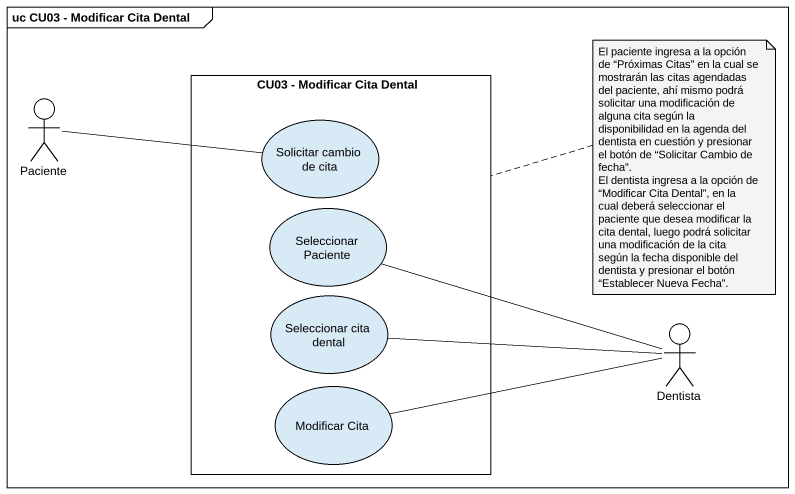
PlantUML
@startuml
mainframe uc CU03 - Modificar Cita Dental
rectangle "CU03 - Modificar Cita Dental" as CU03_Modificar_Cita_Dental {
  usecase "Solicitar cambio de cita" as Solicitar_cambio_de_cita
  usecase "Seleccionar Paciente" as Seleccionar_Paciente
  usecase "Seleccionar cita dental" as Seleccionar_cita_dental
  usecase "Modificar Cita" as Modificar_Cita
}
actor Paciente
actor Dentista
Paciente -right- Solicitar_cambio_de_cita
Dentista -left- Seleccionar_Paciente
Dentista -left- Seleccionar_cita_dental
Dentista -left- Modificar_Cita
note right of CU03_Modificar_Cita_Dental
  El paciente ingresa a la opción de “Próximas Citas” en la cual se mostrarán las citas agendadas del paciente, ahí mismo podrá solicitar una modificación de alguna cita según la disponibilidad en la agenda del dentista en cuestión y presionar el botón de “Solicitar Cambio de fecha”.
  El dentista ingresa a la opción de “Modificar Cita Dental”, en la cual deberá seleccionar el paciente que desea modificar la cita dental, luego podrá solicitar una modificación de la cita según la fecha disponible del dentista y presionar el botón “Establecer Nueva Fecha”.
end note
@enduml
